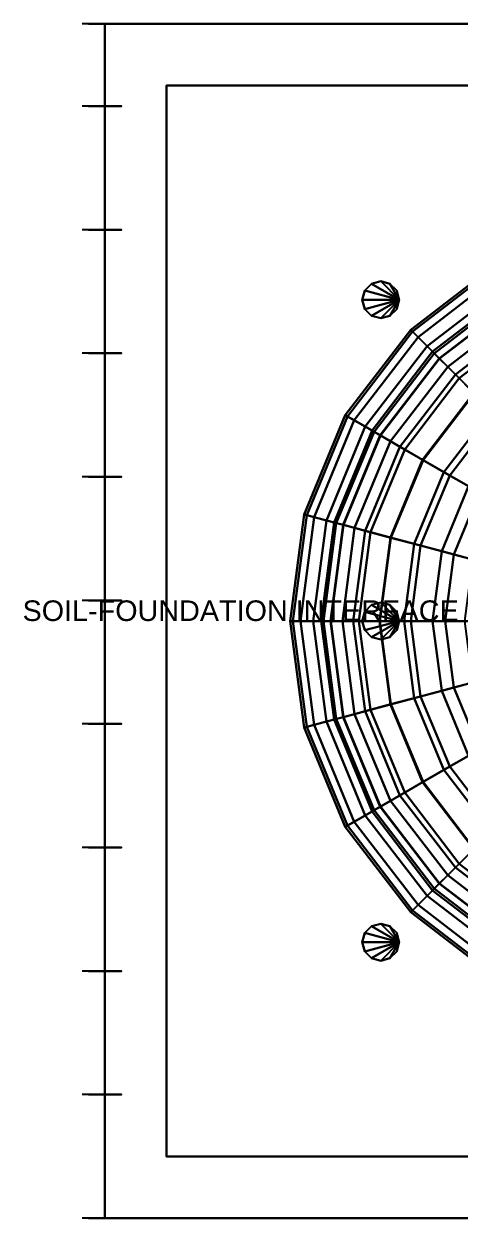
# Model space of a CAD drawing. Header units: millimetres. Extents: x 2970 to 3065.8, y 1733.2 to 1791.2.
# Drawn here: x 2970 to 2991.2, y 1733.2 to 1791.2 of the extents above; entities that cross this region are included whole.
import ezdxf

# ---------------------------------------------------------------- set-up
doc = ezdxf.new("R2010")
doc.units = ezdxf.units.MM
for name, color, linetype in [('BASE_SLAB', 252, 'Continuous'), ('COLUMNS', 1, 'Continuous'), ('CYL_WALL', 4, 'Continuous'), ('DOME', 5, 'Continuous'), ('LABELS', 7, 'Continuous'), ('RAFT', 253, 'Continuous'), ('SPRINGS', 3, 'Continuous'), ('SUPPORTS', 6, 'Continuous')]:
    doc.layers.add(name, color=color, linetype=linetype)
doc.styles.get("Standard").update_dxf_attribs({"font": 'arial.ttf'})

msp = doc.modelspace()

# ---------------------------------------------------------------- linework, layer by layer
at = {"layer": 'BASE_SLAB'}
for points in [[(2976.908, 1736.214, 7.78), (3028.908, 1736.214, 7.78), (3028.908, 1788.214, 7.78), (2976.908, 1788.214, 7.78)], [(2976.908, 1736.214, 9.28), (3028.908, 1736.214, 9.28), (3028.908, 1788.214, 9.28), (2976.908, 1788.214, 9.28)], [(3028.908, 1788.214, 7.78), (2976.908, 1788.214, 7.78), (2976.908, 1788.214, 9.28), (3028.908, 1788.214, 9.28)], [(2976.908, 1736.214, 7.78), (2976.908, 1788.214, 7.78), (2976.908, 1788.214, 9.28), (2976.908, 1736.214, 9.28)], [(2976.908, 1736.214, 7.78), (3028.908, 1736.214, 7.78), (3028.908, 1736.214, 9.28), (2976.908, 1736.214, 9.28)]]:
    msp.add_3dface(points, dxfattribs=at)
at = {"layer": 'COLUMNS'}
for points in [[(2986.858, 1778.594, 5.78), (2986.529, 1778.264, 5.78), (2986.529, 1778.264, 7.78), (2986.858, 1778.594, 7.78)], [(2988.208, 1777.814, 5.78), (2986.858, 1778.594, 5.78), (2986.529, 1778.264, 5.78)], [(2988.208, 1777.814, 7.78), (2986.858, 1778.594, 7.78), (2986.529, 1778.264, 7.78)], [(2987.308, 1778.714, 5.78), (2986.858, 1778.594, 5.78), (2986.858, 1778.594, 7.78), (2987.308, 1778.714, 7.78)], [(2988.208, 1777.814, 5.78), (2987.308, 1778.714, 5.78), (2986.858, 1778.594, 5.78)], [(2988.208, 1777.814, 7.78), (2987.308, 1778.714, 7.78), (2986.858, 1778.594, 7.78)], [(2987.758, 1778.594, 5.78), (2987.308, 1778.714, 5.78), (2987.308, 1778.714, 7.78), (2987.758, 1778.594, 7.78)], [(2988.208, 1777.814, 5.78), (2987.758, 1778.594, 5.78), (2987.308, 1778.714, 5.78)], [(2988.208, 1777.814, 7.78), (2987.758, 1778.594, 7.78), (2987.308, 1778.714, 7.78)], [(2988.088, 1778.264, 5.78), (2987.758, 1778.594, 5.78), (2987.758, 1778.594, 7.78), (2988.088, 1778.264, 7.78)], [(2988.208, 1777.814, 5.78), (2988.088, 1778.264, 5.78), (2987.758, 1778.594, 5.78)], [(2988.208, 1777.814, 7.78), (2988.088, 1778.264, 7.78), (2987.758, 1778.594, 7.78)], [(2986.529, 1778.264, 5.78), (2986.408, 1777.814, 5.78), (2986.408, 1777.814, 7.78), (2986.529, 1778.264, 7.78)], [(2988.208, 1777.814, 5.78), (2986.529, 1778.264, 5.78), (2986.408, 1777.814, 5.78)], [(2988.208, 1777.814, 7.78), (2986.529, 1778.264, 7.78), (2986.408, 1777.814, 7.78)], [(2986.408, 1777.814, 5.78), (2986.529, 1777.364, 5.78), (2986.529, 1777.364, 7.78), (2986.408, 1777.814, 7.78)], [(2988.208, 1777.814, 5.78), (2986.408, 1777.814, 5.78), (2986.529, 1777.364, 5.78)], [(2988.208, 1777.814, 7.78), (2986.408, 1777.814, 7.78), (2986.529, 1777.364, 7.78)], [(2988.208, 1777.814, 5.78), (2986.529, 1777.364, 5.78), (2986.858, 1777.035, 5.78)], [(2988.208, 1777.814, 7.78), (2986.529, 1777.364, 7.78), (2986.858, 1777.035, 7.78)], [(2988.208, 1777.814, 5.78), (2986.858, 1777.035, 5.78), (2987.308, 1776.914, 5.78)], [(2988.208, 1777.814, 7.78), (2986.858, 1777.035, 7.78), (2987.308, 1776.914, 7.78)], [(2988.208, 1777.814, 5.78), (2987.308, 1776.914, 5.78), (2987.758, 1777.035, 5.78)], [(2988.208, 1777.814, 7.78), (2987.308, 1776.914, 7.78), (2987.758, 1777.035, 7.78)], [(2988.208, 1777.814, 5.78), (2987.758, 1777.035, 5.78), (2988.088, 1777.364, 5.78)], [(2988.208, 1777.814, 7.78), (2987.758, 1777.035, 7.78), (2988.088, 1777.364, 7.78)], [(2988.208, 1777.814, 5.78), (2988.088, 1778.264, 5.78), (2988.088, 1778.264, 7.78), (2988.208, 1777.814, 7.78)], [(2988.088, 1777.364, 5.78), (2988.208, 1777.814, 5.78), (2988.208, 1777.814, 7.78), (2988.088, 1777.364, 7.78)], [(2986.529, 1777.364, 5.78), (2986.858, 1777.035, 5.78), (2986.858, 1777.035, 7.78), (2986.529, 1777.364, 7.78)], [(2987.758, 1777.035, 5.78), (2988.088, 1777.364, 5.78), (2988.088, 1777.364, 7.78), (2987.758, 1777.035, 7.78)], [(2986.858, 1777.035, 5.78), (2987.308, 1776.914, 5.78), (2987.308, 1776.914, 7.78), (2986.858, 1777.035, 7.78)], [(2987.308, 1776.914, 5.78), (2987.758, 1777.035, 5.78), (2987.758, 1777.035, 7.78), (2987.308, 1776.914, 7.78)], [(2986.529, 1762.664, 5.78), (2986.408, 1762.214, 5.78), (2986.408, 1762.214, 7.78), (2986.529, 1762.664, 7.78)], [(2988.208, 1762.214, 5.78), (2986.529, 1762.664, 5.78), (2986.408, 1762.214, 5.78)], [(2988.208, 1762.214, 7.78), (2986.529, 1762.664, 7.78), (2986.408, 1762.214, 7.78)], [(2986.858, 1762.994, 5.78), (2986.529, 1762.664, 5.78), (2986.529, 1762.664, 7.78), (2986.858, 1762.994, 7.78)], [(2988.208, 1762.214, 5.78), (2986.858, 1762.994, 5.78), (2986.529, 1762.664, 5.78)], [(2988.208, 1762.214, 7.78), (2986.858, 1762.994, 7.78), (2986.529, 1762.664, 7.78)], [(2987.308, 1763.114, 5.78), (2986.858, 1762.994, 5.78), (2986.858, 1762.994, 7.78), (2987.308, 1763.114, 7.78)], [(2988.208, 1762.214, 5.78), (2987.308, 1763.114, 5.78), (2986.858, 1762.994, 5.78)], [(2988.208, 1762.214, 7.78), (2987.308, 1763.114, 7.78), (2986.858, 1762.994, 7.78)], [(2987.758, 1762.994, 5.78), (2987.308, 1763.114, 5.78), (2987.308, 1763.114, 7.78), (2987.758, 1762.994, 7.78)], [(2988.208, 1762.214, 5.78), (2987.758, 1762.994, 5.78), (2987.308, 1763.114, 5.78)], [(2988.208, 1762.214, 7.78), (2987.758, 1762.994, 7.78), (2987.308, 1763.114, 7.78)], [(2988.088, 1762.664, 5.78), (2987.758, 1762.994, 5.78), (2987.758, 1762.994, 7.78), (2988.088, 1762.664, 7.78)], [(2988.208, 1762.214, 5.78), (2988.088, 1762.664, 5.78), (2987.758, 1762.994, 5.78)], [(2988.208, 1762.214, 7.78), (2988.088, 1762.664, 7.78), (2987.758, 1762.994, 7.78)], [(2988.208, 1762.214, 5.78), (2988.088, 1762.664, 5.78), (2988.088, 1762.664, 7.78), (2988.208, 1762.214, 7.78)], [(2986.408, 1762.214, 5.78), (2986.529, 1761.764, 5.78), (2986.529, 1761.764, 7.78), (2986.408, 1762.214, 7.78)], [(2988.208, 1762.214, 5.78), (2986.408, 1762.214, 5.78), (2986.529, 1761.764, 5.78)], [(2988.208, 1762.214, 7.78), (2986.408, 1762.214, 7.78), (2986.529, 1761.764, 7.78)], [(2988.208, 1762.214, 5.78), (2986.529, 1761.764, 5.78), (2986.858, 1761.435, 5.78)], [(2988.208, 1762.214, 7.78), (2986.529, 1761.764, 7.78), (2986.858, 1761.435, 7.78)], [(2988.208, 1762.214, 5.78), (2986.858, 1761.435, 5.78), (2987.308, 1761.314, 5.78)], [(2988.208, 1762.214, 7.78), (2986.858, 1761.435, 7.78), (2987.308, 1761.314, 7.78)], [(2988.208, 1762.214, 5.78), (2987.308, 1761.314, 5.78), (2987.758, 1761.435, 5.78)], [(2988.208, 1762.214, 7.78), (2987.308, 1761.314, 7.78), (2987.758, 1761.435, 7.78)], [(2988.208, 1762.214, 5.78), (2987.758, 1761.435, 5.78), (2988.088, 1761.764, 5.78)], [(2988.208, 1762.214, 7.78), (2987.758, 1761.435, 7.78), (2988.088, 1761.764, 7.78)], [(2988.088, 1761.764, 5.78), (2988.208, 1762.214, 5.78), (2988.208, 1762.214, 7.78), (2988.088, 1761.764, 7.78)], [(2986.529, 1761.764, 5.78), (2986.858, 1761.435, 5.78), (2986.858, 1761.435, 7.78), (2986.529, 1761.764, 7.78)], [(2987.758, 1761.435, 5.78), (2988.088, 1761.764, 5.78), (2988.088, 1761.764, 7.78), (2987.758, 1761.435, 7.78)], [(2986.858, 1761.435, 5.78), (2987.308, 1761.314, 5.78), (2987.308, 1761.314, 7.78), (2986.858, 1761.435, 7.78)], [(2987.308, 1761.314, 5.78), (2987.758, 1761.435, 5.78), (2987.758, 1761.435, 7.78), (2987.308, 1761.314, 7.78)], [(2986.529, 1747.064, 5.78), (2986.408, 1746.614, 5.78), (2986.408, 1746.614, 7.78), (2986.529, 1747.064, 7.78)], [(2988.208, 1746.614, 5.78), (2986.529, 1747.064, 5.78), (2986.408, 1746.614, 5.78)], [(2988.208, 1746.614, 7.78), (2986.529, 1747.064, 7.78), (2986.408, 1746.614, 7.78)], [(2986.858, 1747.394, 5.78), (2986.529, 1747.064, 5.78), (2986.529, 1747.064, 7.78), (2986.858, 1747.394, 7.78)], [(2988.208, 1746.614, 5.78), (2986.858, 1747.394, 5.78), (2986.529, 1747.064, 5.78)], [(2988.208, 1746.614, 7.78), (2986.858, 1747.394, 7.78), (2986.529, 1747.064, 7.78)], [(2987.308, 1747.514, 5.78), (2986.858, 1747.394, 5.78), (2986.858, 1747.394, 7.78), (2987.308, 1747.514, 7.78)], [(2988.208, 1746.614, 5.78), (2987.308, 1747.514, 5.78), (2986.858, 1747.394, 5.78)], [(2988.208, 1746.614, 7.78), (2987.308, 1747.514, 7.78), (2986.858, 1747.394, 7.78)], [(2987.758, 1747.394, 5.78), (2987.308, 1747.514, 5.78), (2987.308, 1747.514, 7.78), (2987.758, 1747.394, 7.78)], [(2988.208, 1746.614, 5.78), (2987.758, 1747.394, 5.78), (2987.308, 1747.514, 5.78)], [(2988.208, 1746.614, 7.78), (2987.758, 1747.394, 7.78), (2987.308, 1747.514, 7.78)], [(2988.088, 1747.064, 5.78), (2987.758, 1747.394, 5.78), (2987.758, 1747.394, 7.78), (2988.088, 1747.064, 7.78)], [(2988.208, 1746.614, 5.78), (2988.088, 1747.064, 5.78), (2987.758, 1747.394, 5.78)], [(2988.208, 1746.614, 7.78), (2988.088, 1747.064, 7.78), (2987.758, 1747.394, 7.78)], [(2988.208, 1746.614, 5.78), (2988.088, 1747.064, 5.78), (2988.088, 1747.064, 7.78), (2988.208, 1746.614, 7.78)], [(2986.408, 1746.614, 5.78), (2986.529, 1746.164, 5.78), (2986.529, 1746.164, 7.78), (2986.408, 1746.614, 7.78)], [(2988.208, 1746.614, 5.78), (2986.408, 1746.614, 5.78), (2986.529, 1746.164, 5.78)], [(2988.208, 1746.614, 7.78), (2986.408, 1746.614, 7.78), (2986.529, 1746.164, 7.78)], [(2988.208, 1746.614, 5.78), (2986.529, 1746.164, 5.78), (2986.858, 1745.835, 5.78)], [(2988.208, 1746.614, 7.78), (2986.529, 1746.164, 7.78), (2986.858, 1745.835, 7.78)], [(2988.208, 1746.614, 5.78), (2986.858, 1745.835, 5.78), (2987.308, 1745.714, 5.78)], [(2988.208, 1746.614, 7.78), (2986.858, 1745.835, 7.78), (2987.308, 1745.714, 7.78)], [(2988.208, 1746.614, 5.78), (2987.308, 1745.714, 5.78), (2987.758, 1745.835, 5.78)], [(2988.208, 1746.614, 7.78), (2987.308, 1745.714, 7.78), (2987.758, 1745.835, 7.78)], [(2988.208, 1746.614, 5.78), (2987.758, 1745.835, 5.78), (2988.088, 1746.164, 5.78)], [(2988.208, 1746.614, 7.78), (2987.758, 1745.835, 7.78), (2988.088, 1746.164, 7.78)], [(2988.088, 1746.164, 5.78), (2988.208, 1746.614, 5.78), (2988.208, 1746.614, 7.78), (2988.088, 1746.164, 7.78)], [(2986.529, 1746.164, 5.78), (2986.858, 1745.835, 5.78), (2986.858, 1745.835, 7.78), (2986.529, 1746.164, 7.78)], [(2986.858, 1745.835, 5.78), (2987.308, 1745.714, 5.78), (2987.308, 1745.714, 7.78), (2986.858, 1745.835, 7.78)], [(2987.308, 1745.714, 5.78), (2987.758, 1745.835, 5.78), (2987.758, 1745.835, 7.78), (2987.308, 1745.714, 7.78)], [(2987.758, 1745.835, 5.78), (2988.088, 1746.164, 5.78), (2988.088, 1746.164, 7.78), (2987.758, 1745.835, 7.78)]]:
    msp.add_3dface(points, dxfattribs=at)
at = {"layer": 'CYL_WALL'}
for points in [[(2992.908, 1779.535, 8.88), (2988.766, 1776.356, 8.88), (2988.766, 1776.356, 27.28), (2992.908, 1779.535, 27.28)], [(2988.766, 1776.356, 8.88), (2992.908, 1779.535, 8.88), (2993.658, 1778.236, 8.88), (2989.827, 1775.296, 8.88)], [(2992.908, 1779.535, 27.28), (2988.766, 1776.356, 27.28), (2989.827, 1775.296, 27.28), (2993.658, 1778.236, 27.28)], [(2989.827, 1775.296, 8.88), (2993.658, 1778.236, 8.88), (2993.658, 1778.236, 27.28), (2989.827, 1775.296, 27.28)], [(2988.766, 1776.356, 8.88), (2985.588, 1772.214, 8.88), (2985.588, 1772.214, 27.28), (2988.766, 1776.356, 27.28)], [(2985.588, 1772.214, 8.88), (2988.766, 1776.356, 8.88), (2989.827, 1775.296, 8.88), (2986.887, 1771.464, 8.88)], [(2988.766, 1776.356, 27.28), (2985.588, 1772.214, 27.28), (2986.887, 1771.464, 27.28), (2989.827, 1775.296, 27.28)], [(2986.887, 1771.464, 8.88), (2989.827, 1775.296, 8.88), (2989.827, 1775.296, 27.28), (2986.887, 1771.464, 27.28)], [(2985.588, 1772.214, 8.88), (2983.59, 1767.391, 8.88), (2983.59, 1767.391, 27.28), (2985.588, 1772.214, 27.28)], [(2983.59, 1767.391, 8.88), (2985.588, 1772.214, 8.88), (2986.887, 1771.464, 8.88), (2985.039, 1767.002, 8.88)], [(2985.588, 1772.214, 27.28), (2983.59, 1767.391, 27.28), (2985.039, 1767.002, 27.28), (2986.887, 1771.464, 27.28)], [(2985.039, 1767.002, 8.88), (2986.887, 1771.464, 8.88), (2986.887, 1771.464, 27.28), (2985.039, 1767.002, 27.28)], [(2983.59, 1767.391, 8.88), (2982.908, 1762.214, 8.88), (2982.908, 1762.214, 27.28), (2983.59, 1767.391, 27.28)], [(2982.908, 1762.214, 8.88), (2983.59, 1767.391, 8.88), (2985.039, 1767.002, 8.88), (2984.408, 1762.214, 8.88)], [(2983.59, 1767.391, 27.28), (2982.908, 1762.214, 27.28), (2984.408, 1762.214, 27.28), (2985.039, 1767.002, 27.28)], [(2984.408, 1762.214, 8.88), (2985.039, 1767.002, 8.88), (2985.039, 1767.002, 27.28), (2984.408, 1762.214, 27.28)], [(2982.908, 1762.214, 8.88), (2983.59, 1757.038, 8.88), (2983.59, 1757.038, 27.28), (2982.908, 1762.214, 27.28)], [(2983.59, 1757.038, 8.88), (2982.908, 1762.214, 8.88), (2984.408, 1762.214, 8.88), (2985.039, 1757.426, 8.88)], [(2982.908, 1762.214, 27.28), (2983.59, 1757.038, 27.28), (2985.039, 1757.426, 27.28), (2984.408, 1762.214, 27.28)], [(2985.039, 1757.426, 8.88), (2984.408, 1762.214, 8.88), (2984.408, 1762.214, 27.28), (2985.039, 1757.426, 27.28)], [(2985.588, 1752.214, 8.88), (2983.59, 1757.038, 8.88), (2985.039, 1757.426, 8.88), (2986.887, 1752.964, 8.88)], [(2983.59, 1757.038, 27.28), (2985.588, 1752.214, 27.28), (2986.887, 1752.964, 27.28), (2985.039, 1757.426, 27.28)], [(2986.887, 1752.964, 8.88), (2985.039, 1757.426, 8.88), (2985.039, 1757.426, 27.28), (2986.887, 1752.964, 27.28)], [(2983.59, 1757.038, 8.88), (2985.588, 1752.214, 8.88), (2985.588, 1752.214, 27.28), (2983.59, 1757.038, 27.28)], [(2988.766, 1748.072, 8.88), (2985.588, 1752.214, 8.88), (2986.887, 1752.964, 8.88), (2989.827, 1749.133, 8.88)], [(2985.588, 1752.214, 27.28), (2988.766, 1748.072, 27.28), (2989.827, 1749.133, 27.28), (2986.887, 1752.964, 27.28)], [(2989.827, 1749.133, 8.88), (2986.887, 1752.964, 8.88), (2986.887, 1752.964, 27.28), (2989.827, 1749.133, 27.28)], [(2985.588, 1752.214, 8.88), (2988.766, 1748.072, 8.88), (2988.766, 1748.072, 27.28), (2985.588, 1752.214, 27.28)], [(2992.908, 1744.894, 8.88), (2988.766, 1748.072, 8.88), (2989.827, 1749.133, 8.88), (2993.658, 1746.193, 8.88)], [(2988.766, 1748.072, 27.28), (2992.908, 1744.894, 27.28), (2993.658, 1746.193, 27.28), (2989.827, 1749.133, 27.28)], [(2993.658, 1746.193, 8.88), (2989.827, 1749.133, 8.88), (2989.827, 1749.133, 27.28), (2993.658, 1746.193, 27.28)], [(2988.766, 1748.072, 8.88), (2992.908, 1744.894, 8.88), (2992.908, 1744.894, 27.28), (2988.766, 1748.072, 27.28)]]:
    msp.add_3dface(points, dxfattribs=at)
at = {"layer": 'DOME'}
for points in [[(2992.908, 1779.535, 26.88), (2988.766, 1776.356, 26.88), (2988.855, 1776.267, 29.119), (2992.971, 1779.426, 29.119)], [(2992.908, 1779.535, 26.88), (2988.766, 1776.356, 26.88), (2989.827, 1775.296, 26.88), (2993.658, 1778.236, 26.88)], [(2992.971, 1779.426, 29.119), (2988.855, 1776.267, 29.119), (2989.121, 1776.002, 31.33), (2993.159, 1779.1, 31.33)], [(2993.159, 1779.1, 31.33), (2989.121, 1776.002, 31.33), (2989.56, 1775.563, 33.486), (2993.47, 1778.563, 33.486)], [(2993.47, 1778.563, 33.486), (2989.56, 1775.563, 33.486), (2990.167, 1774.956, 35.558), (2993.899, 1777.819, 35.558)], [(2993.658, 1778.236, 26.88), (2993.717, 1778.135, 28.951), (2989.909, 1775.213, 28.951), (2989.827, 1775.296, 26.88)], [(2993.717, 1778.135, 28.951), (2993.89, 1777.834, 30.997), (2990.155, 1774.968, 30.997), (2989.909, 1775.213, 28.951)], [(2993.89, 1777.834, 30.997), (2994.177, 1777.337, 32.99), (2990.561, 1774.562, 32.99), (2990.155, 1774.968, 30.997)], [(2993.899, 1777.819, 35.558), (2990.167, 1774.956, 35.558), (2990.934, 1774.189, 37.521), (2994.441, 1776.88, 37.521)], [(2994.177, 1777.337, 32.99), (2994.574, 1776.649, 34.907), (2991.122, 1774, 34.907), (2990.561, 1774.562, 32.99)], [(2994.441, 1776.88, 37.521), (2990.934, 1774.189, 37.521), (2991.852, 1773.271, 39.35), (2995.09, 1775.756, 39.35)], [(2994.574, 1776.649, 34.907), (2995.076, 1775.78, 36.723), (2991.832, 1773.291, 36.723), (2991.122, 1774, 34.907)], [(2988.766, 1776.356, 26.88), (2985.588, 1772.214, 26.88), (2985.697, 1772.151, 29.119), (2988.855, 1776.267, 29.119)], [(2988.766, 1776.356, 26.88), (2985.588, 1772.214, 26.88), (2986.887, 1771.464, 26.88), (2989.827, 1775.296, 26.88)], [(2988.855, 1776.267, 29.119), (2985.697, 1772.151, 29.119), (2986.022, 1771.964, 31.33), (2989.121, 1776.002, 31.33)], [(2989.121, 1776.002, 31.33), (2986.022, 1771.964, 31.33), (2986.56, 1771.653, 33.486), (2989.56, 1775.563, 33.486)], [(2989.56, 1775.563, 33.486), (2986.56, 1771.653, 33.486), (2987.303, 1771.224, 35.558), (2990.167, 1774.956, 35.558)], [(2989.827, 1775.296, 26.88), (2989.909, 1775.213, 28.951), (2986.988, 1771.406, 28.951), (2986.887, 1771.464, 26.88)], [(2989.909, 1775.213, 28.951), (2990.155, 1774.968, 30.997), (2987.289, 1771.232, 30.997), (2986.988, 1771.406, 28.951)], [(2990.155, 1774.968, 30.997), (2990.561, 1774.562, 32.99), (2987.786, 1770.945, 32.99), (2987.289, 1771.232, 30.997)], [(2990.167, 1774.956, 35.558), (2987.303, 1771.224, 35.558), (2988.243, 1770.681, 37.521), (2990.934, 1774.189, 37.521)], [(2990.561, 1774.562, 32.99), (2991.122, 1774, 34.907), (2988.474, 1770.548, 34.907), (2987.786, 1770.945, 32.99)], [(2990.934, 1774.189, 37.521), (2988.243, 1770.681, 37.521), (2989.367, 1770.033, 39.35), (2991.852, 1773.271, 39.35)], [(2991.122, 1774, 34.907), (2991.832, 1773.291, 36.723), (2989.343, 1770.046, 36.723), (2988.474, 1770.548, 34.907)], [(2991.832, 1773.291, 36.723), (2992.681, 1772.442, 38.415), (2990.382, 1769.446, 38.415), (2989.343, 1770.046, 36.723)], [(2991.852, 1773.271, 39.35), (2989.367, 1770.033, 39.35), (2990.661, 1769.285, 41.022), (2992.908, 1772.214, 41.022)], [(2985.588, 1772.214, 26.88), (2983.59, 1767.391, 26.88), (2983.711, 1767.358, 29.119), (2985.697, 1772.151, 29.119)], [(2985.588, 1772.214, 26.88), (2983.59, 1767.391, 26.88), (2985.039, 1767.002, 26.88), (2986.887, 1771.464, 26.88)], [(2985.697, 1772.151, 29.119), (2983.711, 1767.358, 29.119), (2984.074, 1767.261, 31.33), (2986.022, 1771.964, 31.33)], [(2986.022, 1771.964, 31.33), (2984.074, 1767.261, 31.33), (2984.674, 1767.1, 33.486), (2986.56, 1771.653, 33.486)], [(2992.681, 1772.442, 38.415), (2993.658, 1771.464, 39.961), (2991.579, 1768.755, 39.961), (2990.382, 1769.446, 38.415)], [(2992.908, 1772.214, 41.022), (2990.661, 1769.285, 41.022), (2992.109, 1768.449, 42.517), (2994.091, 1771.032, 42.517)], [(2986.56, 1771.653, 33.486), (2984.674, 1767.1, 33.486), (2985.503, 1766.878, 35.558), (2987.303, 1771.224, 35.558)], [(2986.887, 1771.464, 26.88), (2986.988, 1771.406, 28.951), (2985.151, 1766.972, 28.951), (2985.039, 1767.002, 26.88)], [(2986.988, 1771.406, 28.951), (2987.289, 1771.232, 30.997), (2985.487, 1766.882, 30.997), (2985.151, 1766.972, 28.951)], [(2987.289, 1771.232, 30.997), (2987.786, 1770.945, 32.99), (2986.042, 1766.734, 32.99), (2985.487, 1766.882, 30.997)], [(2987.303, 1771.224, 35.558), (2985.503, 1766.878, 35.558), (2986.551, 1766.597, 37.521), (2988.243, 1770.681, 37.521)], [(2987.786, 1770.945, 32.99), (2988.474, 1770.548, 34.907), (2986.808, 1766.528, 34.907), (2986.042, 1766.734, 32.99)], [(2988.243, 1770.681, 37.521), (2986.551, 1766.597, 37.521), (2987.805, 1766.261, 39.35), (2989.367, 1770.033, 39.35)], [(2988.474, 1770.548, 34.907), (2989.343, 1770.046, 36.723), (2987.778, 1766.268, 36.723), (2986.808, 1766.528, 34.907)], [(2989.343, 1770.046, 36.723), (2990.382, 1769.446, 38.415), (2988.937, 1765.958, 38.415), (2987.778, 1766.268, 36.723)], [(2989.367, 1770.033, 39.35), (2987.805, 1766.261, 39.35), (2989.248, 1765.874, 41.022), (2990.661, 1769.285, 41.022)], [(2990.382, 1769.446, 38.415), (2991.579, 1768.755, 39.961), (2990.273, 1765.6, 39.961), (2988.937, 1765.958, 38.415)], [(2990.661, 1769.285, 41.022), (2989.248, 1765.874, 41.022), (2990.863, 1765.442, 42.517), (2992.109, 1768.449, 42.517)], [(2991.579, 1768.755, 39.961), (2992.919, 1767.982, 41.344), (2991.767, 1765.2, 41.344), (2990.273, 1765.6, 39.961)], [(2992.109, 1768.449, 42.517), (2990.863, 1765.442, 42.517), (2992.63, 1764.968, 43.814), (2993.693, 1767.535, 43.814)], [(2983.59, 1767.391, 26.88), (2982.908, 1762.214, 26.88), (2983.034, 1762.214, 29.119), (2983.711, 1767.358, 29.119)], [(2983.59, 1767.391, 26.88), (2982.908, 1762.214, 26.88), (2984.408, 1762.214, 26.88), (2985.039, 1767.002, 26.88)], [(2983.711, 1767.358, 29.119), (2983.034, 1762.214, 29.119), (2983.41, 1762.214, 31.33), (2984.074, 1767.261, 31.33)], [(2984.074, 1767.261, 31.33), (2983.41, 1762.214, 31.33), (2984.031, 1762.214, 33.486), (2984.674, 1767.1, 33.486)], [(2984.674, 1767.1, 33.486), (2984.031, 1762.214, 33.486), (2984.889, 1762.214, 35.558), (2985.503, 1766.878, 35.558)], [(2985.039, 1767.002, 26.88), (2985.151, 1766.972, 28.951), (2984.525, 1762.214, 28.951), (2984.408, 1762.214, 26.88)], [(2985.151, 1766.972, 28.951), (2985.487, 1766.882, 30.997), (2984.872, 1762.214, 30.997), (2984.525, 1762.214, 28.951)], [(2985.487, 1766.882, 30.997), (2986.042, 1766.734, 32.99), (2985.447, 1762.214, 32.99), (2984.872, 1762.214, 30.997)], [(2985.503, 1766.878, 35.558), (2984.889, 1762.214, 35.558), (2985.974, 1762.214, 37.521), (2986.551, 1766.597, 37.521)], [(2986.042, 1766.734, 32.99), (2986.808, 1766.528, 34.907), (2986.24, 1762.214, 34.907), (2985.447, 1762.214, 32.99)], [(2986.551, 1766.597, 37.521), (2985.974, 1762.214, 37.521), (2987.272, 1762.214, 39.35), (2987.805, 1766.261, 39.35)], [(2986.808, 1766.528, 34.907), (2987.778, 1766.268, 36.723), (2987.244, 1762.214, 36.723), (2986.24, 1762.214, 34.907)], [(2987.778, 1766.268, 36.723), (2988.937, 1765.958, 38.415), (2988.444, 1762.214, 38.415), (2987.244, 1762.214, 36.723)], [(2987.805, 1766.261, 39.35), (2987.272, 1762.214, 39.35), (2988.766, 1762.214, 41.022), (2989.248, 1765.874, 41.022)], [(2988.937, 1765.958, 38.415), (2990.273, 1765.6, 39.961), (2989.827, 1762.214, 39.961), (2988.444, 1762.214, 38.415)], [(2989.248, 1765.874, 41.022), (2988.766, 1762.214, 41.022), (2990.439, 1762.214, 42.517), (2990.863, 1765.442, 42.517)], [(2990.273, 1765.6, 39.961), (2991.767, 1765.2, 41.344), (2991.374, 1762.214, 41.344), (2989.827, 1762.214, 39.961)], [(2990.863, 1765.442, 42.517), (2990.439, 1762.214, 42.517), (2992.268, 1762.214, 43.814), (2992.63, 1764.968, 43.814)], [(2982.908, 1762.214, 26.88), (2983.59, 1757.038, 26.88), (2983.711, 1757.07, 29.119), (2983.034, 1762.214, 29.119)], [(2982.908, 1762.214, 26.88), (2983.59, 1757.038, 26.88), (2985.039, 1757.426, 26.88), (2984.408, 1762.214, 26.88)], [(2983.034, 1762.214, 29.119), (2983.711, 1757.07, 29.119), (2984.074, 1757.168, 31.33), (2983.41, 1762.214, 31.33)], [(2983.41, 1762.214, 31.33), (2984.074, 1757.168, 31.33), (2984.674, 1757.328, 33.486), (2984.031, 1762.214, 33.486)], [(2984.031, 1762.214, 33.486), (2984.674, 1757.328, 33.486), (2985.503, 1757.55, 35.558), (2984.889, 1762.214, 35.558)], [(2984.408, 1762.214, 26.88), (2984.525, 1762.214, 28.951), (2985.151, 1757.456, 28.951), (2985.039, 1757.426, 26.88)], [(2984.525, 1762.214, 28.951), (2984.872, 1762.214, 30.997), (2985.487, 1757.546, 30.997), (2985.151, 1757.456, 28.951)], [(2984.872, 1762.214, 30.997), (2985.447, 1762.214, 32.99), (2986.042, 1757.695, 32.99), (2985.487, 1757.546, 30.997)], [(2984.889, 1762.214, 35.558), (2985.503, 1757.55, 35.558), (2986.551, 1757.831, 37.521), (2985.974, 1762.214, 37.521)], [(2985.447, 1762.214, 32.99), (2986.24, 1762.214, 34.907), (2986.808, 1757.9, 34.907), (2986.042, 1757.695, 32.99)], [(2985.974, 1762.214, 37.521), (2986.551, 1757.831, 37.521), (2987.805, 1758.167, 39.35), (2987.272, 1762.214, 39.35)], [(2986.24, 1762.214, 34.907), (2987.244, 1762.214, 36.723), (2987.778, 1758.16, 36.723), (2986.808, 1757.9, 34.907)], [(2987.244, 1762.214, 36.723), (2988.444, 1762.214, 38.415), (2988.937, 1758.471, 38.415), (2987.778, 1758.16, 36.723)], [(2987.272, 1762.214, 39.35), (2987.805, 1758.167, 39.35), (2989.248, 1758.554, 41.022), (2988.766, 1762.214, 41.022)], [(2988.444, 1762.214, 38.415), (2989.827, 1762.214, 39.961), (2990.273, 1758.828, 39.961), (2988.937, 1758.471, 38.415)], [(2988.766, 1762.214, 41.022), (2989.248, 1758.554, 41.022), (2990.863, 1758.987, 42.517), (2990.439, 1762.214, 42.517)], [(2989.827, 1762.214, 39.961), (2991.374, 1762.214, 41.344), (2991.767, 1759.229, 41.344), (2990.273, 1758.828, 39.961)], [(2990.439, 1762.214, 42.517), (2990.863, 1758.987, 42.517), (2992.63, 1759.46, 43.814), (2992.268, 1762.214, 43.814)], [(2990.273, 1758.828, 39.961), (2991.767, 1759.229, 41.344), (2992.919, 1756.447, 41.344), (2991.579, 1755.673, 39.961)], [(2990.863, 1758.987, 42.517), (2992.109, 1755.979, 42.517), (2993.693, 1756.894, 43.814), (2992.63, 1759.46, 43.814)], [(2988.937, 1758.471, 38.415), (2990.273, 1758.828, 39.961), (2991.579, 1755.673, 39.961), (2990.382, 1754.982, 38.415)], [(2989.248, 1758.554, 41.022), (2990.661, 1755.143, 41.022), (2992.109, 1755.979, 42.517), (2990.863, 1758.987, 42.517)], [(2986.551, 1757.831, 37.521), (2988.243, 1753.747, 37.521), (2989.367, 1754.396, 39.35), (2987.805, 1758.167, 39.35)], [(2986.808, 1757.9, 34.907), (2987.778, 1758.16, 36.723), (2989.343, 1754.382, 36.723), (2988.474, 1753.88, 34.907)], [(2987.778, 1758.16, 36.723), (2988.937, 1758.471, 38.415), (2990.382, 1754.982, 38.415), (2989.343, 1754.382, 36.723)], [(2987.805, 1758.167, 39.35), (2989.367, 1754.396, 39.35), (2990.661, 1755.143, 41.022), (2989.248, 1758.554, 41.022)], [(2983.59, 1757.038, 26.88), (2985.588, 1752.214, 26.88), (2986.887, 1752.964, 26.88), (2985.039, 1757.426, 26.88)], [(2984.674, 1757.328, 33.486), (2986.56, 1752.775, 33.486), (2987.303, 1753.205, 35.558), (2985.503, 1757.55, 35.558)], [(2985.039, 1757.426, 26.88), (2985.151, 1757.456, 28.951), (2986.988, 1753.022, 28.951), (2986.887, 1752.964, 26.88)], [(2985.151, 1757.456, 28.951), (2985.487, 1757.546, 30.997), (2987.289, 1753.196, 30.997), (2986.988, 1753.022, 28.951)], [(2985.487, 1757.546, 30.997), (2986.042, 1757.695, 32.99), (2987.786, 1753.483, 32.99), (2987.289, 1753.196, 30.997)], [(2985.503, 1757.55, 35.558), (2987.303, 1753.205, 35.558), (2988.243, 1753.747, 37.521), (2986.551, 1757.831, 37.521)], [(2986.042, 1757.695, 32.99), (2986.808, 1757.9, 34.907), (2988.474, 1753.88, 34.907), (2987.786, 1753.483, 32.99)], [(2983.59, 1757.038, 26.88), (2985.588, 1752.214, 26.88), (2985.697, 1752.277, 29.119), (2983.711, 1757.07, 29.119)], [(2983.711, 1757.07, 29.119), (2985.697, 1752.277, 29.119), (2986.022, 1752.465, 31.33), (2984.074, 1757.168, 31.33)], [(2984.074, 1757.168, 31.33), (2986.022, 1752.465, 31.33), (2986.56, 1752.775, 33.486), (2984.674, 1757.328, 33.486)], [(2990.382, 1754.982, 38.415), (2991.579, 1755.673, 39.961), (2993.658, 1752.964, 39.961), (2992.681, 1751.987, 38.415)], [(2990.661, 1755.143, 41.022), (2992.908, 1752.214, 41.022), (2994.091, 1753.397, 42.517), (2992.109, 1755.979, 42.517)], [(2989.367, 1754.396, 39.35), (2991.852, 1751.157, 39.35), (2992.908, 1752.214, 41.022), (2990.661, 1755.143, 41.022)], [(2989.343, 1754.382, 36.723), (2990.382, 1754.982, 38.415), (2992.681, 1751.987, 38.415), (2991.832, 1751.138, 36.723)], [(2988.243, 1753.747, 37.521), (2990.934, 1750.24, 37.521), (2991.852, 1751.157, 39.35), (2989.367, 1754.396, 39.35)], [(2988.474, 1753.88, 34.907), (2989.343, 1754.382, 36.723), (2991.832, 1751.138, 36.723), (2991.122, 1750.428, 34.907)], [(2987.289, 1753.196, 30.997), (2987.786, 1753.483, 32.99), (2990.561, 1749.867, 32.99), (2990.155, 1749.461, 30.997)], [(2987.303, 1753.205, 35.558), (2990.167, 1749.473, 35.558), (2990.934, 1750.24, 37.521), (2988.243, 1753.747, 37.521)], [(2987.786, 1753.483, 32.99), (2988.474, 1753.88, 34.907), (2991.122, 1750.428, 34.907), (2990.561, 1749.867, 32.99)], [(2985.588, 1752.214, 26.88), (2988.766, 1748.072, 26.88), (2989.827, 1749.133, 26.88), (2986.887, 1752.964, 26.88)], [(2986.022, 1752.465, 31.33), (2989.121, 1748.427, 31.33), (2989.56, 1748.866, 33.486), (2986.56, 1752.775, 33.486)], [(2986.56, 1752.775, 33.486), (2989.56, 1748.866, 33.486), (2990.167, 1749.473, 35.558), (2987.303, 1753.205, 35.558)], [(2986.887, 1752.964, 26.88), (2986.988, 1753.022, 28.951), (2989.909, 1749.215, 28.951), (2989.827, 1749.133, 26.88)], [(2986.988, 1753.022, 28.951), (2987.289, 1753.196, 30.997), (2990.155, 1749.461, 30.997), (2989.909, 1749.215, 28.951)], [(2985.588, 1752.214, 26.88), (2988.766, 1748.072, 26.88), (2988.855, 1748.161, 29.119), (2985.697, 1752.277, 29.119)], [(2985.697, 1752.277, 29.119), (2988.855, 1748.161, 29.119), (2989.121, 1748.427, 31.33), (2986.022, 1752.465, 31.33)], [(2990.934, 1750.24, 37.521), (2994.441, 1747.549, 37.521), (2995.09, 1748.673, 39.35), (2991.852, 1751.157, 39.35)], [(2991.122, 1750.428, 34.907), (2991.832, 1751.138, 36.723), (2995.076, 1748.648, 36.723), (2994.574, 1747.779, 34.907)], [(2990.155, 1749.461, 30.997), (2990.561, 1749.867, 32.99), (2994.177, 1747.092, 32.99), (2993.89, 1746.594, 30.997)], [(2990.167, 1749.473, 35.558), (2993.899, 1746.609, 35.558), (2994.441, 1747.549, 37.521), (2990.934, 1750.24, 37.521)], [(2990.561, 1749.867, 32.99), (2991.122, 1750.428, 34.907), (2994.574, 1747.779, 34.907), (2994.177, 1747.092, 32.99)], [(2989.56, 1748.866, 33.486), (2993.47, 1745.866, 33.486), (2993.899, 1746.609, 35.558), (2990.167, 1749.473, 35.558)], [(2989.909, 1749.215, 28.951), (2990.155, 1749.461, 30.997), (2993.89, 1746.594, 30.997), (2993.717, 1746.293, 28.951)], [(2988.766, 1748.072, 26.88), (2992.908, 1744.894, 26.88), (2993.658, 1746.193, 26.88), (2989.827, 1749.133, 26.88)], [(2989.121, 1748.427, 31.33), (2993.159, 1745.328, 31.33), (2993.47, 1745.866, 33.486), (2989.56, 1748.866, 33.486)], [(2989.827, 1749.133, 26.88), (2989.909, 1749.215, 28.951), (2993.717, 1746.293, 28.951), (2993.658, 1746.193, 26.88)], [(2988.766, 1748.072, 26.88), (2992.908, 1744.894, 26.88), (2992.971, 1745.003, 29.119), (2988.855, 1748.161, 29.119)], [(2988.855, 1748.161, 29.119), (2992.971, 1745.003, 29.119), (2993.159, 1745.328, 31.33), (2989.121, 1748.427, 31.33)]]:
    msp.add_3dface(points, dxfattribs=at)
at = {"layer": 'RAFT'}
for points in [[(2973.908, 1733.214, 3.78), (3031.908, 1733.214, 3.78), (3031.908, 1791.214, 3.78), (2973.908, 1791.214, 3.78)], [(2973.908, 1733.214, 5.78), (3031.908, 1733.214, 5.78), (3031.908, 1791.214, 5.78), (2973.908, 1791.214, 5.78)], [(3031.908, 1791.214, 3.78), (2973.908, 1791.214, 3.78), (2973.908, 1791.214, 5.78), (3031.908, 1791.214, 5.78)], [(2973.908, 1733.214, 3.78), (2973.908, 1791.214, 3.78), (2973.908, 1791.214, 5.78), (2973.908, 1733.214, 5.78)], [(2973.908, 1733.214, 3.78), (3031.908, 1733.214, 3.78), (3031.908, 1733.214, 5.78), (2973.908, 1733.214, 5.78)]]:
    msp.add_3dface(points, dxfattribs=at)
at = {"layer": 'SPRINGS'}
for points in [[(2973.908, 1791.214, 3.78), (2973.558, 1791.214, 3.572), (2974.258, 1791.214, 3.363), (2973.558, 1791.214, 3.155), (2974.258, 1791.214, 2.947), (2973.558, 1791.214, 2.738), (2974.258, 1791.214, 2.53), (2973.558, 1791.214, 2.322), (2974.258, 1791.214, 2.113), (2973.558, 1791.214, 1.905), (2974.258, 1791.214, 1.697), (2973.558, 1791.214, 1.488), (2973.908, 1791.214, 1.28)], [(2979.908, 1791.214, 3.78), (2979.558, 1791.214, 3.572), (2980.258, 1791.214, 3.363), (2979.558, 1791.214, 3.155), (2980.258, 1791.214, 2.947), (2979.558, 1791.214, 2.738), (2980.258, 1791.214, 2.53), (2979.558, 1791.214, 2.322), (2980.258, 1791.214, 2.113), (2979.558, 1791.214, 1.905), (2980.258, 1791.214, 1.697), (2979.558, 1791.214, 1.488), (2979.908, 1791.214, 1.28)], [(2985.908, 1791.214, 3.78), (2985.558, 1791.214, 3.572), (2986.258, 1791.214, 3.363), (2985.558, 1791.214, 3.155), (2986.258, 1791.214, 2.947), (2985.558, 1791.214, 2.738), (2986.258, 1791.214, 2.53), (2985.558, 1791.214, 2.322), (2986.258, 1791.214, 2.113), (2985.558, 1791.214, 1.905), (2986.258, 1791.214, 1.697), (2985.558, 1791.214, 1.488), (2985.908, 1791.214, 1.28)], [(2973.908, 1787.214, 3.78), (2973.558, 1787.214, 3.572), (2974.258, 1787.214, 3.363), (2973.558, 1787.214, 3.155), (2974.258, 1787.214, 2.947), (2973.558, 1787.214, 2.738), (2974.258, 1787.214, 2.53), (2973.558, 1787.214, 2.322), (2974.258, 1787.214, 2.113), (2973.558, 1787.214, 1.905), (2974.258, 1787.214, 1.697), (2973.558, 1787.214, 1.488), (2973.908, 1787.214, 1.28)], [(2973.908, 1781.214, 3.78), (2973.558, 1781.214, 3.572), (2974.258, 1781.214, 3.363), (2973.558, 1781.214, 3.155), (2974.258, 1781.214, 2.947), (2973.558, 1781.214, 2.738), (2974.258, 1781.214, 2.53), (2973.558, 1781.214, 2.322), (2974.258, 1781.214, 2.113), (2973.558, 1781.214, 1.905), (2974.258, 1781.214, 1.697), (2973.558, 1781.214, 1.488), (2973.908, 1781.214, 1.28)], [(2973.908, 1775.214, 3.78), (2973.558, 1775.214, 3.572), (2974.258, 1775.214, 3.363), (2973.558, 1775.214, 3.155), (2974.258, 1775.214, 2.947), (2973.558, 1775.214, 2.738), (2974.258, 1775.214, 2.53), (2973.558, 1775.214, 2.322), (2974.258, 1775.214, 2.113), (2973.558, 1775.214, 1.905), (2974.258, 1775.214, 1.697), (2973.558, 1775.214, 1.488), (2973.908, 1775.214, 1.28)], [(2973.908, 1769.214, 3.78), (2973.558, 1769.214, 3.572), (2974.258, 1769.214, 3.363), (2973.558, 1769.214, 3.155), (2974.258, 1769.214, 2.947), (2973.558, 1769.214, 2.738), (2974.258, 1769.214, 2.53), (2973.558, 1769.214, 2.322), (2974.258, 1769.214, 2.113), (2973.558, 1769.214, 1.905), (2974.258, 1769.214, 1.697), (2973.558, 1769.214, 1.488), (2973.908, 1769.214, 1.28)], [(2973.908, 1763.214, 3.78), (2973.558, 1763.214, 3.572), (2974.258, 1763.214, 3.363), (2973.558, 1763.214, 3.155), (2974.258, 1763.214, 2.947), (2973.558, 1763.214, 2.738), (2974.258, 1763.214, 2.53), (2973.558, 1763.214, 2.322), (2974.258, 1763.214, 2.113), (2973.558, 1763.214, 1.905), (2974.258, 1763.214, 1.697), (2973.558, 1763.214, 1.488), (2973.908, 1763.214, 1.28)], [(2973.908, 1757.214, 3.78), (2973.558, 1757.214, 3.572), (2974.258, 1757.214, 3.363), (2973.558, 1757.214, 3.155), (2974.258, 1757.214, 2.947), (2973.558, 1757.214, 2.738), (2974.258, 1757.214, 2.53), (2973.558, 1757.214, 2.322), (2974.258, 1757.214, 2.113), (2973.558, 1757.214, 1.905), (2974.258, 1757.214, 1.697), (2973.558, 1757.214, 1.488), (2973.908, 1757.214, 1.28)], [(2973.908, 1751.214, 3.78), (2973.558, 1751.214, 3.572), (2974.258, 1751.214, 3.363), (2973.558, 1751.214, 3.155), (2974.258, 1751.214, 2.947), (2973.558, 1751.214, 2.738), (2974.258, 1751.214, 2.53), (2973.558, 1751.214, 2.322), (2974.258, 1751.214, 2.113), (2973.558, 1751.214, 1.905), (2974.258, 1751.214, 1.697), (2973.558, 1751.214, 1.488), (2973.908, 1751.214, 1.28)], [(2973.908, 1745.214, 3.78), (2973.558, 1745.214, 3.572), (2974.258, 1745.214, 3.363), (2973.558, 1745.214, 3.155), (2974.258, 1745.214, 2.947), (2973.558, 1745.214, 2.738), (2974.258, 1745.214, 2.53), (2973.558, 1745.214, 2.322), (2974.258, 1745.214, 2.113), (2973.558, 1745.214, 1.905), (2974.258, 1745.214, 1.697), (2973.558, 1745.214, 1.488), (2973.908, 1745.214, 1.28)], [(2973.908, 1739.214, 3.78), (2973.558, 1739.214, 3.572), (2974.258, 1739.214, 3.363), (2973.558, 1739.214, 3.155), (2974.258, 1739.214, 2.947), (2973.558, 1739.214, 2.738), (2974.258, 1739.214, 2.53), (2973.558, 1739.214, 2.322), (2974.258, 1739.214, 2.113), (2973.558, 1739.214, 1.905), (2974.258, 1739.214, 1.697), (2973.558, 1739.214, 1.488), (2973.908, 1739.214, 1.28)], [(2973.908, 1733.214, 3.78), (2973.558, 1733.214, 3.572), (2974.258, 1733.214, 3.363), (2973.558, 1733.214, 3.155), (2974.258, 1733.214, 2.947), (2973.558, 1733.214, 2.738), (2974.258, 1733.214, 2.53), (2973.558, 1733.214, 2.322), (2974.258, 1733.214, 2.113), (2973.558, 1733.214, 1.905), (2974.258, 1733.214, 1.697), (2973.558, 1733.214, 1.488), (2973.908, 1733.214, 1.28)], [(2973.908, 1733.214, 3.78), (2973.558, 1733.214, 3.572), (2974.258, 1733.214, 3.363), (2973.558, 1733.214, 3.155), (2974.258, 1733.214, 2.947), (2973.558, 1733.214, 2.738), (2974.258, 1733.214, 2.53), (2973.558, 1733.214, 2.322), (2974.258, 1733.214, 2.113), (2973.558, 1733.214, 1.905), (2974.258, 1733.214, 1.697), (2973.558, 1733.214, 1.488), (2973.908, 1733.214, 1.28)], [(2979.908, 1733.214, 3.78), (2979.558, 1733.214, 3.572), (2980.258, 1733.214, 3.363), (2979.558, 1733.214, 3.155), (2980.258, 1733.214, 2.947), (2979.558, 1733.214, 2.738), (2980.258, 1733.214, 2.53), (2979.558, 1733.214, 2.322), (2980.258, 1733.214, 2.113), (2979.558, 1733.214, 1.905), (2980.258, 1733.214, 1.697), (2979.558, 1733.214, 1.488), (2979.908, 1733.214, 1.28)], [(2985.908, 1733.214, 3.78), (2985.558, 1733.214, 3.572), (2986.258, 1733.214, 3.363), (2985.558, 1733.214, 3.155), (2986.258, 1733.214, 2.947), (2985.558, 1733.214, 2.738), (2986.258, 1733.214, 2.53), (2985.558, 1733.214, 2.322), (2986.258, 1733.214, 2.113), (2985.558, 1733.214, 1.905), (2986.258, 1733.214, 1.697), (2985.558, 1733.214, 1.488), (2985.908, 1733.214, 1.28)]]:
    msp.add_polyline3d(points, dxfattribs=at)
at = {"layer": 'SUPPORTS'}
for p, q in [((2973.108, 1791.214, 0.32), (2972.808, 1791.214)), ((2973.508, 1791.214, 0.32), (2973.208, 1791.214)), ((2973.908, 1791.214, 0.32), (2973.608, 1791.214)), ((2974.308, 1791.214, 0.32), (2974.008, 1791.214)), ((2974.708, 1791.214, 0.32), (2974.408, 1791.214)), ((2979.108, 1791.214, 0.32), (2978.808, 1791.214)), ((2979.508, 1791.214, 0.32), (2979.208, 1791.214)), ((2979.908, 1791.214, 0.32), (2979.608, 1791.214)), ((2980.308, 1791.214, 0.32), (2980.008, 1791.214)), ((2980.708, 1791.214, 0.32), (2980.408, 1791.214)), ((2985.108, 1791.214, 0.32), (2984.808, 1791.214)), ((2985.508, 1791.214, 0.32), (2985.208, 1791.214)), ((2985.908, 1791.214, 0.32), (2985.608, 1791.214)), ((2986.308, 1791.214, 0.32), (2986.008, 1791.214)), ((2986.708, 1791.214, 0.32), (2986.408, 1791.214)), ((2991.108, 1791.214, 0.32), (2990.808, 1791.214)), ((2973.108, 1787.214, 0.32), (2972.808, 1787.214)), ((2973.508, 1787.214, 0.32), (2973.208, 1787.214)), ((2973.908, 1787.214, 0.32), (2973.608, 1787.214)), ((2974.308, 1787.214, 0.32), (2974.008, 1787.214)), ((2974.708, 1787.214, 0.32), (2974.408, 1787.214)), ((2973.108, 1781.214, 0.32), (2972.808, 1781.214)), ((2973.508, 1781.214, 0.32), (2973.208, 1781.214)), ((2973.908, 1781.214, 0.32), (2973.608, 1781.214)), ((2974.308, 1781.214, 0.32), (2974.008, 1781.214)), ((2974.708, 1781.214, 0.32), (2974.408, 1781.214)), ((2973.108, 1775.214, 0.32), (2972.808, 1775.214)), ((2973.508, 1775.214, 0.32), (2973.208, 1775.214)), ((2973.908, 1775.214, 0.32), (2973.608, 1775.214)), ((2974.308, 1775.214, 0.32), (2974.008, 1775.214)), ((2974.708, 1775.214, 0.32), (2974.408, 1775.214)), ((2973.108, 1769.214, 0.32), (2972.808, 1769.214)), ((2973.508, 1769.214, 0.32), (2973.208, 1769.214)), ((2973.908, 1769.214, 0.32), (2973.608, 1769.214)), ((2974.308, 1769.214, 0.32), (2974.008, 1769.214)), ((2974.708, 1769.214, 0.32), (2974.408, 1769.214)), ((2973.108, 1763.214, 0.32), (2972.808, 1763.214)), ((2973.508, 1763.214, 0.32), (2973.208, 1763.214)), ((2973.908, 1763.214, 0.32), (2973.608, 1763.214)), ((2974.308, 1763.214, 0.32), (2974.008, 1763.214)), ((2974.708, 1763.214, 0.32), (2974.408, 1763.214)), ((2973.108, 1757.214, 0.32), (2972.808, 1757.214)), ((2973.508, 1757.214, 0.32), (2973.208, 1757.214)), ((2973.908, 1757.214, 0.32), (2973.608, 1757.214)), ((2974.308, 1757.214, 0.32), (2974.008, 1757.214)), ((2974.708, 1757.214, 0.32), (2974.408, 1757.214)), ((2973.108, 1751.214, 0.32), (2972.808, 1751.214)), ((2973.508, 1751.214, 0.32), (2973.208, 1751.214)), ((2973.908, 1751.214, 0.32), (2973.608, 1751.214)), ((2974.308, 1751.214, 0.32), (2974.008, 1751.214)), ((2974.708, 1751.214, 0.32), (2974.408, 1751.214)), ((2973.108, 1745.214, 0.32), (2972.808, 1745.214)), ((2973.508, 1745.214, 0.32), (2973.208, 1745.214)), ((2973.908, 1745.214, 0.32), (2973.608, 1745.214)), ((2974.308, 1745.214, 0.32), (2974.008, 1745.214)), ((2974.708, 1745.214, 0.32), (2974.408, 1745.214)), ((2973.108, 1739.214, 0.32), (2972.808, 1739.214)), ((2973.508, 1739.214, 0.32), (2973.208, 1739.214)), ((2973.908, 1739.214, 0.32), (2973.608, 1739.214)), ((2974.308, 1739.214, 0.32), (2974.008, 1739.214)), ((2974.708, 1739.214, 0.32), (2974.408, 1739.214)), ((2973.108, 1733.214, 0.32), (2972.808, 1733.214)), ((2973.108, 1733.214, 0.32), (2972.808, 1733.214)), ((2973.508, 1733.214, 0.32), (2973.208, 1733.214)), ((2973.508, 1733.214, 0.32), (2973.208, 1733.214)), ((2973.908, 1733.214, 0.32), (2973.608, 1733.214)), ((2973.908, 1733.214, 0.32), (2973.608, 1733.214)), ((2974.308, 1733.214, 0.32), (2974.008, 1733.214)), ((2974.308, 1733.214, 0.32), (2974.008, 1733.214)), ((2974.708, 1733.214, 0.32), (2974.408, 1733.214)), ((2974.708, 1733.214, 0.32), (2974.408, 1733.214)), ((2979.108, 1733.214, 0.32), (2978.808, 1733.214)), ((2979.508, 1733.214, 0.32), (2979.208, 1733.214)), ((2979.908, 1733.214, 0.32), (2979.608, 1733.214)), ((2980.308, 1733.214, 0.32), (2980.008, 1733.214)), ((2980.708, 1733.214, 0.32), (2980.408, 1733.214)), ((2985.108, 1733.214, 0.32), (2984.808, 1733.214)), ((2985.508, 1733.214, 0.32), (2985.208, 1733.214)), ((2985.908, 1733.214, 0.32), (2985.608, 1733.214)), ((2986.308, 1733.214, 0.32), (2986.008, 1733.214)), ((2986.708, 1733.214, 0.32), (2986.408, 1733.214)), ((2991.108, 1733.214, 0.32), (2990.808, 1733.214))]:
    msp.add_line(p, q, dxfattribs=at)
for points in [[(2973.108, 1791.214, 1.28), (2974.708, 1791.214, 1.28), (2973.908, 1791.214, 0.32)], [(2979.108, 1791.214, 1.28), (2980.708, 1791.214, 1.28), (2979.908, 1791.214, 0.32)], [(2985.108, 1791.214, 1.28), (2986.708, 1791.214, 1.28), (2985.908, 1791.214, 0.32)], [(2991.108, 1791.214, 1.28), (2992.708, 1791.214, 1.28), (2991.908, 1791.214, 0.32)], [(2973.108, 1787.214, 1.28), (2974.708, 1787.214, 1.28), (2973.908, 1787.214, 0.32)], [(2973.108, 1781.214, 1.28), (2974.708, 1781.214, 1.28), (2973.908, 1781.214, 0.32)], [(2973.108, 1775.214, 1.28), (2974.708, 1775.214, 1.28), (2973.908, 1775.214, 0.32)], [(2973.108, 1769.214, 1.28), (2974.708, 1769.214, 1.28), (2973.908, 1769.214, 0.32)], [(2973.108, 1763.214, 1.28), (2974.708, 1763.214, 1.28), (2973.908, 1763.214, 0.32)], [(2973.108, 1757.214, 1.28), (2974.708, 1757.214, 1.28), (2973.908, 1757.214, 0.32)], [(2973.108, 1751.214, 1.28), (2974.708, 1751.214, 1.28), (2973.908, 1751.214, 0.32)], [(2973.108, 1745.214, 1.28), (2974.708, 1745.214, 1.28), (2973.908, 1745.214, 0.32)], [(2973.108, 1739.214, 1.28), (2974.708, 1739.214, 1.28), (2973.908, 1739.214, 0.32)], [(2973.108, 1733.214, 1.28), (2974.708, 1733.214, 1.28), (2973.908, 1733.214, 0.32)], [(2973.108, 1733.214, 1.28), (2974.708, 1733.214, 1.28), (2973.908, 1733.214, 0.32)], [(2979.108, 1733.214, 1.28), (2980.708, 1733.214, 1.28), (2979.908, 1733.214, 0.32)], [(2985.108, 1733.214, 1.28), (2986.708, 1733.214, 1.28), (2985.908, 1733.214, 0.32)], [(2991.108, 1733.214, 1.28), (2992.708, 1733.214, 1.28), (2991.908, 1733.214, 0.32)]]:
    msp.add_3dface(points, dxfattribs=at)

# ---------------------------------------------------------------- texts
at = {"layer": 'LABELS'}
msp.add_text('SOIL-FOUNDATION INTERFACE SPRINGS - 1D nonlinear zero-length elements', height=1, dxfattribs=at).set_placement((2969.908, 1762.214, 1.28))

doc.saveas('drawing.dxf')
